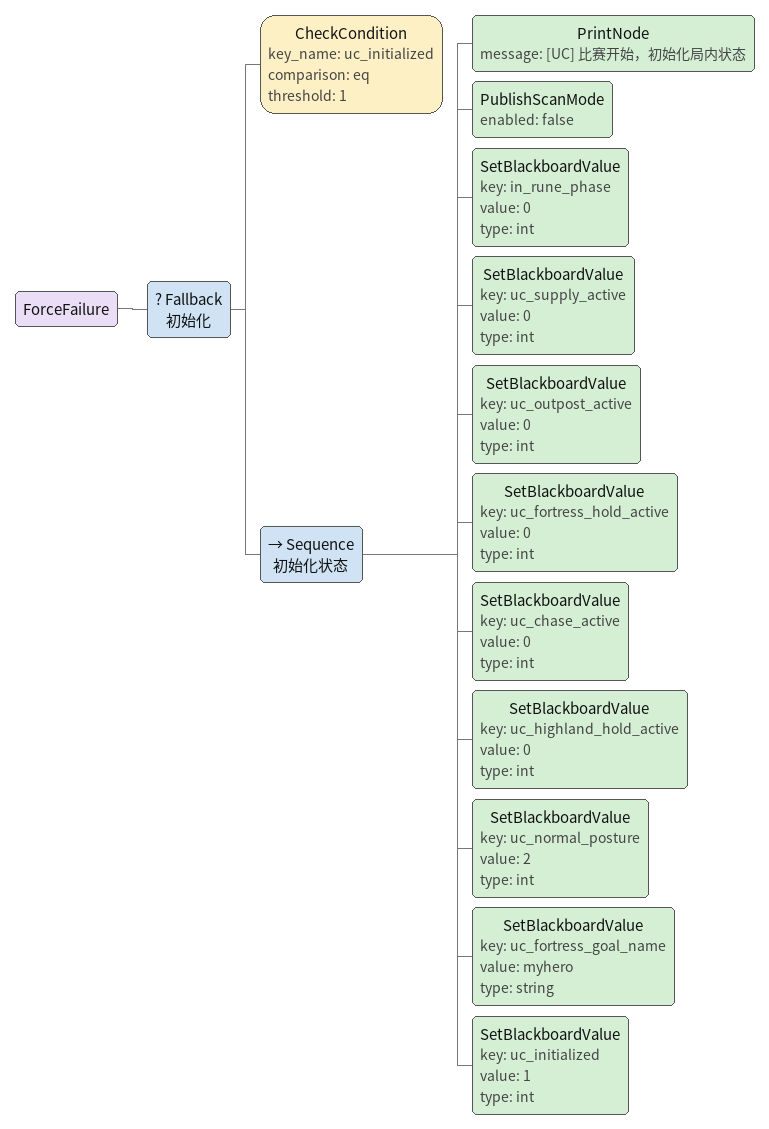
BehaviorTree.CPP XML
<ForceFailure>
  <Fallback name="初始化">
    <CheckCondition key_name="uc_initialized" comparison="eq" threshold="1"/>
    <Sequence name="初始化状态">
      <PrintNode message="[UC] 比赛开始，初始化局内状态"/>
      <PublishScanMode enabled="false"/>
      <SetBlackboardValue key="in_rune_phase" value="0" type="int"/>
      <SetBlackboardValue key="uc_supply_active" value="0" type="int"/>
      <SetBlackboardValue key="uc_outpost_active" value="0" type="int"/>
      <SetBlackboardValue key="uc_fortress_hold_active" value="0" type="int"/>
      <SetBlackboardValue key="uc_chase_active" value="0" type="int"/>
      <SetBlackboardValue key="uc_highland_hold_active" value="0" type="int"/>
      <SetBlackboardValue key="uc_normal_posture" value="2" type="int"/>
      <SetBlackboardValue key="uc_fortress_goal_name" value="myhero" type="string"/>
      <SetBlackboardValue key="uc_initialized" value="1" type="int"/>
    </Sequence>
  </Fallback>
</ForceFailure>
